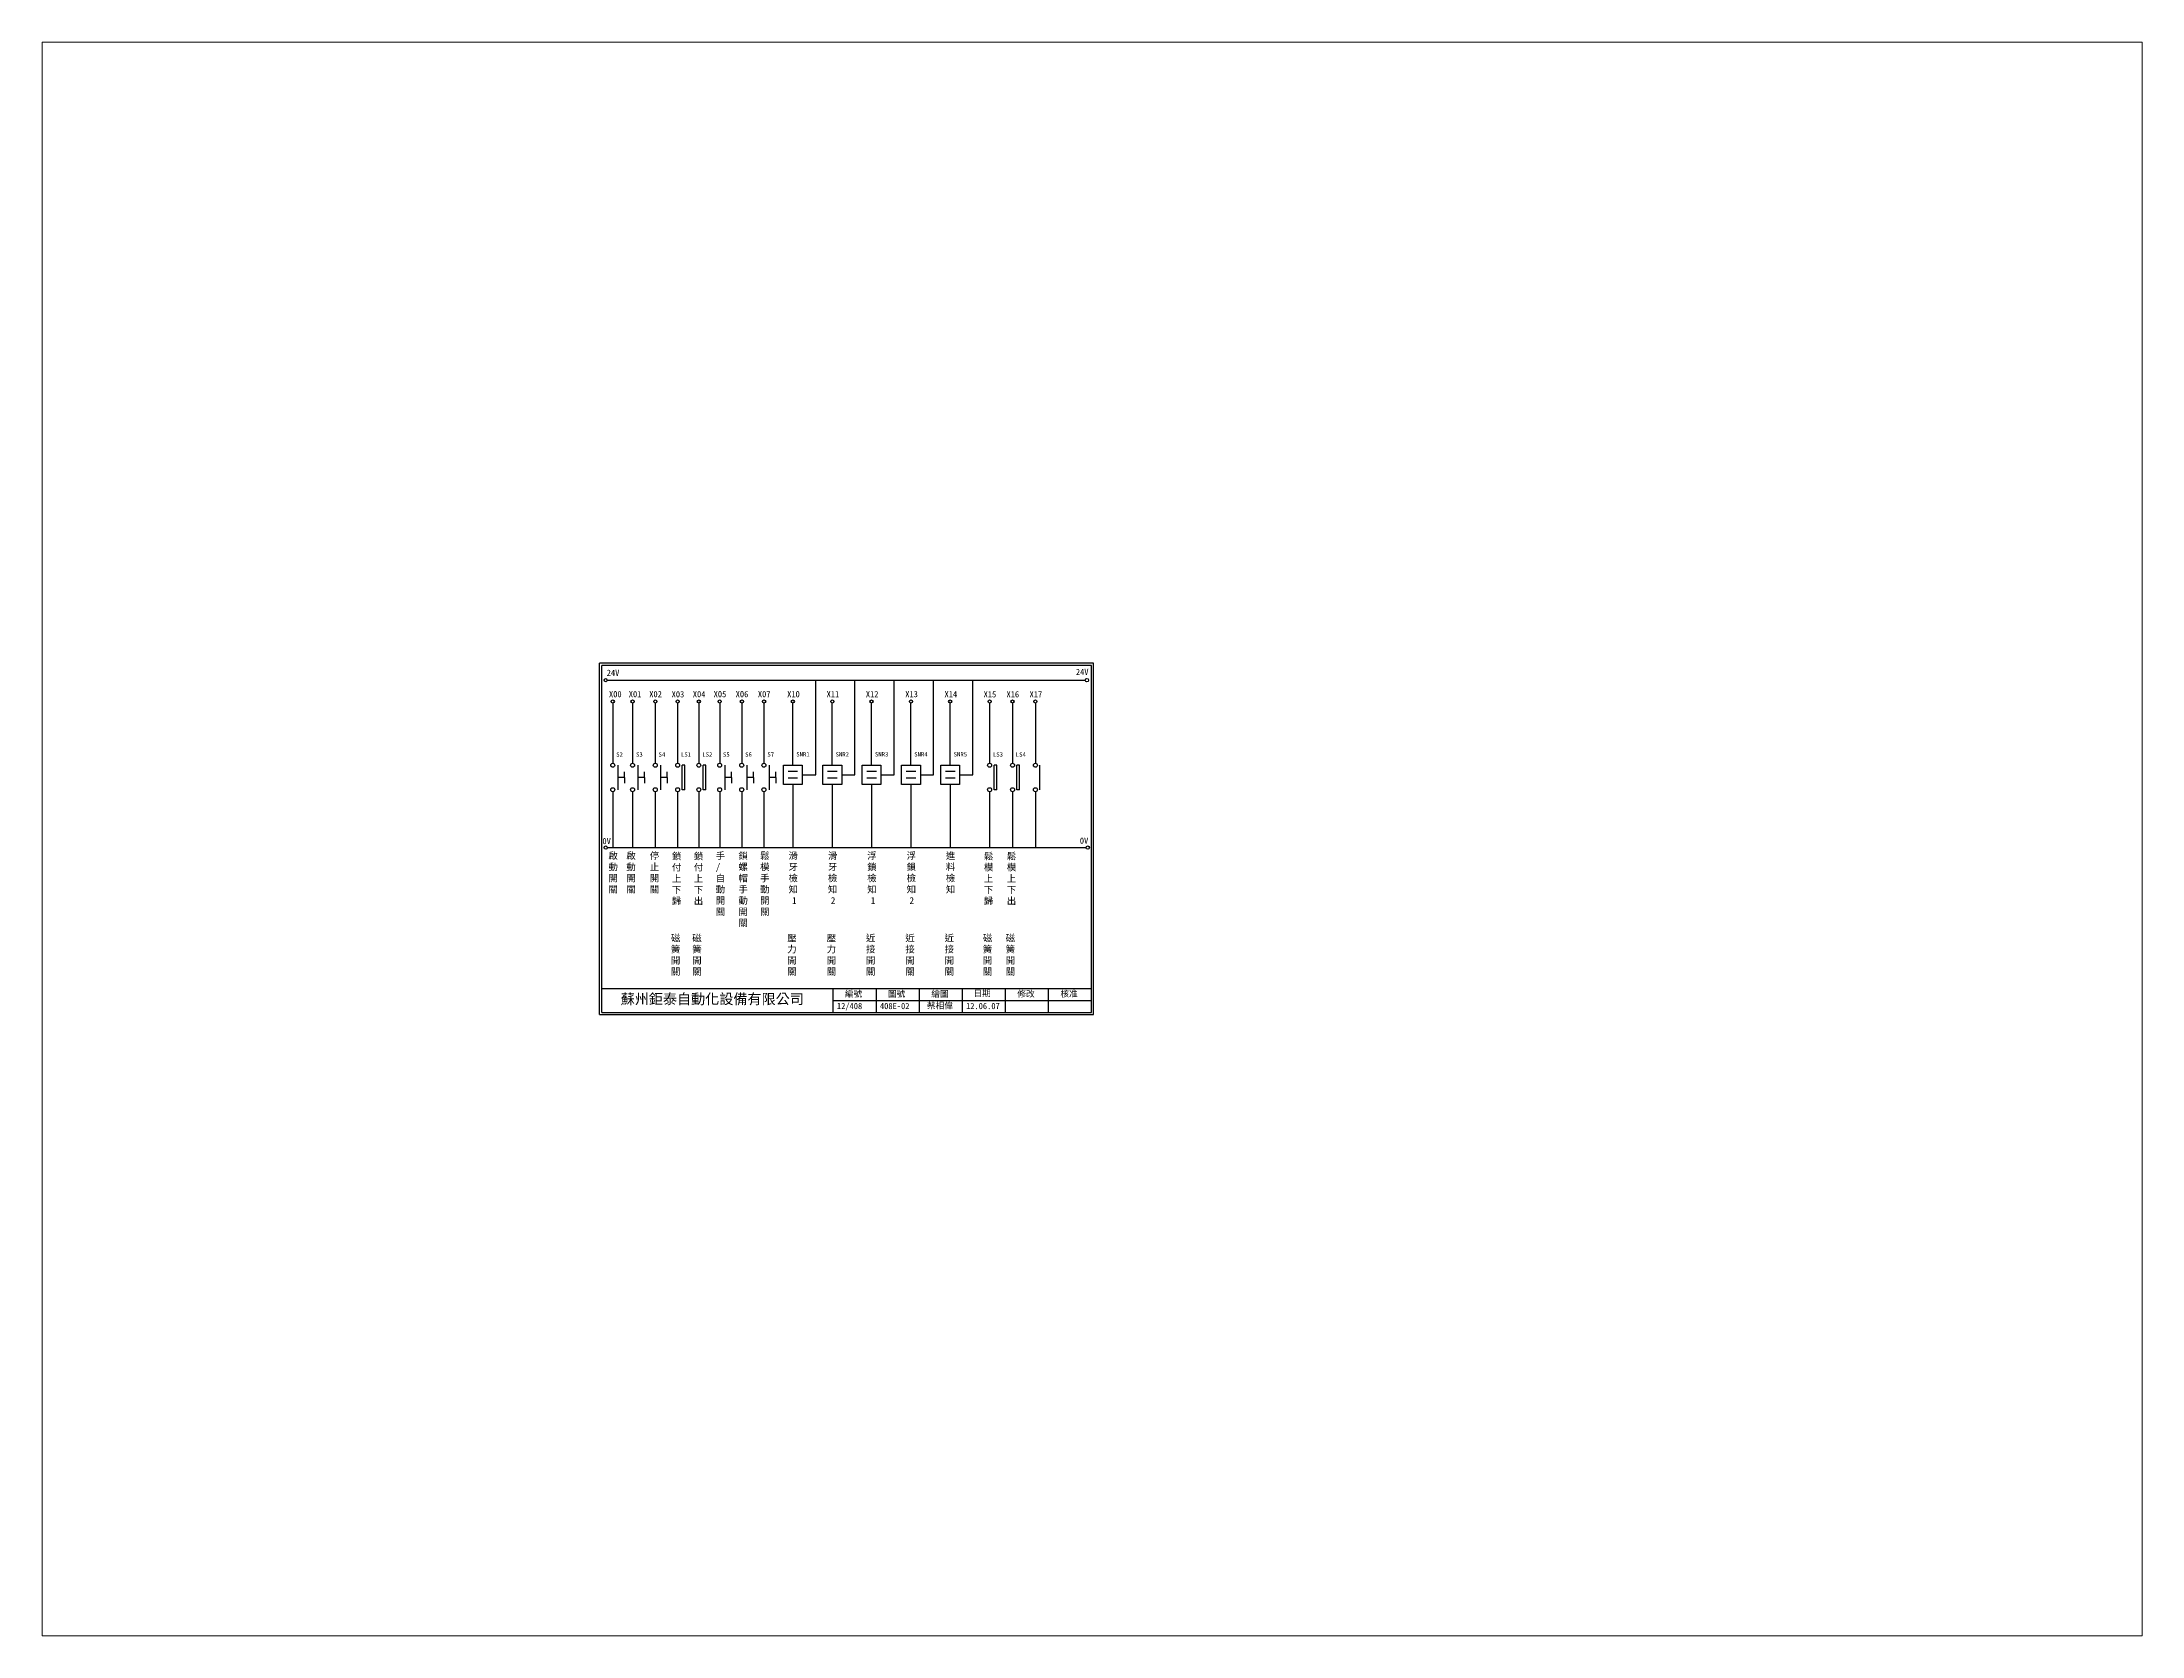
# Paper-space layout '配置1' of a CAD drawing. Extents: x 26 to 231, y 20 to 176.
# The model-space entities are those that its viewports show. They can reach past a viewport. Long polylines and large blocks are cut down to what shows.
import ezdxf

# ---------------------------------------------------------------- set-up
doc = ezdxf.new("R2010")
doc.units = 0
doc.layers.get('0').update_dxf_attribs({"linetype": 'CONTINUOUS'})
doc.layers.add('圖框層', color=7, linetype='CONTINUOUS')
doc.layers.add('標尺寸層', color=3, linetype='CONTINUOUS')
doc.styles.add('CNS', font='romanc.shx', dxfattribs={"bigfont": 'chineset.shx'})
doc.styles.add('STSL', font='KAIU.TTF')

msp = doc.modelspace()

# ---------------------------------------------------------------- linework, layer by layer
for p, q in [((450.9, 142.3), (450.9, 197.2)), ((473.7, 142.3), (473.7, 197.2)), ((496.5, 142.3), (496.5, 197.2)), ((519.4, 142.3), (519.4, 197.2)), ((542.2, 142.3), (542.2, 197.2)), ((437.6, 147.9), (437.6, 183.9)), ((460.5, 147.9), (460.5, 183.9)), ((483.3, 147.9), (483.3, 183.9)), ((506.2, 147.9), (506.2, 183.9)), ((529, 147.9), (529, 183.9)), ((374.8, 147.8), (373.3, 147.8)), ((387.1, 147.8), (385.6, 147.8)), ((556, 147.8), (554.5, 147.8)), ((569.3, 147.8), (567.8, 147.8)), ((339.9, 140.7), (339.9, 144)), ((339.9, 140.7), (339.9, 137.4)), ((351.4, 140.7), (351.4, 144)), ((351.4, 140.7), (351.4, 137.4)), ((364.6, 140.7), (364.6, 144)), ((364.6, 140.7), (364.6, 137.4)), ((401.9, 140.7), (401.9, 144)), ((401.9, 140.7), (401.9, 137.4)), ((414.8, 140.7), (414.8, 144)), ((414.8, 140.7), (414.8, 137.4)), ((427.7, 140.7), (427.7, 144)), ((427.7, 140.7), (427.7, 137.4)), ((437.6, 136.7), (437.6, 100)), ((443.1, 142.3), (450.9, 142.3)), ((460.5, 136.7), (460.5, 100)), ((466, 142.3), (473.7, 142.3)), ((483.3, 136.7), (483.3, 100)), ((488.8, 142.3), (496.5, 142.3)), ((506.2, 136.7), (506.2, 100)), ((511.7, 142.3), (519.4, 142.3)), ((529, 136.7), (529, 100)), ((534.5, 142.3), (542.2, 142.3)), ((374.8, 133.6), (373.3, 133.6)), ((387.1, 133.6), (385.6, 133.6)), ((556, 133.6), (554.5, 133.6)), ((569.3, 133.6), (567.8, 133.6))]:
    msp.add_line(p, q)
for points in [[(432.1, 147.9), (443.1, 147.9), (443.1, 136.7), (432.1, 136.7)], [(455, 147.9), (466, 147.9), (466, 136.7), (455, 136.7)], [(477.8, 147.9), (488.8, 147.9), (488.8, 136.7), (477.8, 136.7)], [(500.7, 147.9), (511.7, 147.9), (511.7, 136.7), (500.7, 136.7)], [(523.5, 147.9), (534.5, 147.9), (534.5, 136.7), (523.5, 136.7)]]:
    msp.add_lwpolyline(points, close=True)
for centre in [(608.4, 197.2), (608.9, 100)]:
    msp.add_circle(centre, 1)
at = {"layer": '圖框層', "color": 7}
for p, q in [((612.3, 207), (325.3, 207)), ((325.3, 3), (325.3, 207)), ((611.1, 205.7), (326.6, 205.7)), ((326.6, 4.2), (326.6, 205.7)), ((611.1, 4.2), (611.1, 205.7)), ((612.3, 3), (612.3, 207)), ((326.6, 18.2), (611.1, 18.2)), ((461.1, 4.2), (461.1, 18.2)), ((486.1, 4.2), (486.1, 18.2)), ((511.1, 4.2), (511.1, 18.2)), ((536.1, 4.2), (536.1, 18.2)), ((561.1, 4.2), (561.1, 18.2)), ((586.1, 4.2), (586.1, 18.2)), ((325.3, 3), (612.3, 3)), ((326.6, 4.2), (611.1, 4.2)), ((461.1, 11.2), (611.1, 11.2))]:
    msp.add_line(p, q, dxfattribs=at)
at = {"layer": '標尺寸層', "color": 7}
for p, q in [((329.8, 197.2), (607.4, 197.2)), ((333, 183.9), (333, 149)), ((344.5, 183.9), (344.5, 149)), ((357.7, 183.9), (357.7, 149)), ((370.7, 183.9), (370.7, 149)), ((383, 183.9), (383, 149)), ((395.1, 183.9), (395.1, 149)), ((407.9, 183.9), (407.9, 149)), ((420.8, 183.9), (420.8, 149)), ((551.9, 183.9), (551.9, 149)), ((565.2, 183.9), (565.2, 149)), ((578.5, 183.9), (578.5, 149)), ((336, 147.8), (336, 133.6)), ((347.5, 147.8), (347.5, 133.6)), ((360.7, 147.8), (360.7, 133.6)), ((373.3, 133.6), (373.3, 147.8)), ((374.8, 133.6), (374.8, 147.8)), ((385.6, 133.6), (385.6, 147.8)), ((387.1, 133.6), (387.1, 147.8)), ((398.1, 147.8), (398.1, 133.6)), ((410.9, 147.8), (410.9, 133.6)), ((423.8, 147.8), (423.8, 133.6)), ((554.5, 133.6), (554.5, 147.8)), ((556, 133.6), (556, 147.8)), ((567.8, 133.6), (567.8, 147.8)), ((569.3, 133.6), (569.3, 147.8)), ((581.1, 133.6), (581.1, 147.8)), ((339.9, 140.7), (336, 140.7)), ((351.4, 140.7), (347.5, 140.7)), ((364.6, 140.7), (360.7, 140.7)), ((401.9, 140.7), (398.1, 140.7)), ((414.8, 140.7), (410.9, 140.7)), ((427.7, 140.7), (423.8, 140.7)), ((434.9, 144.3), (440.4, 144.3)), ((434.9, 140.4), (440.4, 140.4)), ((457.7, 144.3), (463.3, 144.3)), ((457.7, 140.4), (463.3, 140.4)), ((480.6, 144.3), (486.1, 144.3)), ((480.6, 140.4), (486.1, 140.4)), ((503.4, 144.3), (509, 144.3)), ((503.4, 140.4), (509, 140.4)), ((526.3, 144.3), (531.8, 144.3)), ((526.3, 140.4), (531.8, 140.4)), ((333, 132.5), (333, 100)), ((344.5, 132.5), (344.5, 100)), ((357.7, 132.5), (357.7, 100)), ((370.7, 132.5), (370.7, 100)), ((383, 132.5), (383, 100)), ((395.1, 132.5), (395.1, 100)), ((407.9, 132.5), (407.9, 100)), ((420.8, 132.5), (420.8, 100)), ((551.9, 132.5), (551.9, 100)), ((565.2, 132.5), (565.2, 100)), ((578.5, 132.5), (578.5, 100)), ((330.1, 100), (607.9, 100))]:
    msp.add_line(p, q, dxfattribs=at)
for centre, radius in [((328.9, 197.2), 0.92), ((333, 184.8), 0.92), ((344.5, 184.8), 0.92), ((357.7, 184.8), 0.92), ((357.7, 184.8), 0.92), ((370.7, 184.8), 0.92), ((383, 184.8), 0.92), ((395.1, 184.8), 0.92), ((408, 184.8), 0.92), ((420.9, 184.8), 0.92), ((437.6, 184.8), 0.92), ((460.5, 184.8), 0.92), ((483.3, 184.8), 0.92), ((506.2, 184.8), 0.92), ((529, 184.8), 0.92), ((551.9, 184.8), 0.92), ((565.2, 184.8), 0.92), ((578.5, 184.8), 0.92), ((333, 147.8), 1.15), ((344.5, 147.8), 1.15), ((357.7, 147.8), 1.15), ((370.7, 147.8), 1.15), ((383, 147.8), 1.15), ((395.1, 147.8), 1.15), ((407.9, 147.8), 1.15), ((420.8, 147.8), 1.15), ((551.9, 147.8), 1.15), ((565.2, 147.8), 1.15), ((578.5, 147.8), 1.15), ((333, 133.6), 1.15), ((344.5, 133.6), 1.15), ((357.7, 133.6), 1.15), ((370.7, 133.6), 1.15), ((383, 133.6), 1.15), ((395.1, 133.6), 1.15), ((407.9, 133.6), 1.15), ((420.8, 133.6), 1.15), ((551.9, 133.6), 1.15), ((565.2, 133.6), 1.15), ((578.5, 133.6), 1.15), ((328.9, 100), 0.92)]:
    msp.add_circle(centre, radius, dxfattribs=at)

# ---------------------------------------------------------------- texts
at = {"layer": '圖框層', "color": 4, "style": 'STSL'}
for s, height, p in [('24V', 3.6, (329.5, 199.7)), ('24V', 3.6, (602, 200.2)), ('X00', 3.6, (330.8, 187.3)), ('X01', 3.6, (342.3, 187.3)), ('X02', 3.6, (354.2, 187.3)), ('X03', 3.6, (367.2, 187.2)), ('X04', 3.6, (379.5, 187.3)), ('X05', 3.6, (391.6, 187.3)), ('X06', 3.6, (404.4, 187.3)), ('X07', 3.6, (417.3, 187.3)), ('X10', 3.6, (434.3, 187.3)), ('X11', 3.6, (457.2, 187.3)), ('X12', 3.6, (480, 187.3)), ('X13', 3.6, (502.9, 187.3)), ('X14', 3.6, (525.7, 187.3)), ('X15', 3.6, (548.4, 187.2)), ('X16', 3.6, (561.7, 187.2)), ('X17', 3.6, (575.1, 187.2)), ('S2', 2.5, (335, 152.8)), ('S3', 2.5, (346.5, 152.8)), ('S4', 2.5, (359.6, 152.8)), ('LS1', 2.5, (372.6, 152.8)), ('LS2', 2.5, (385, 152.8)), ('S5', 2.5, (397, 152.8)), ('S6', 2.5, (409.9, 152.8)), ('S7', 2.5, (422.8, 152.8)), ('SNR1', 2.5, (439.6, 152.9)), ('SNR2', 2.5, (462.4, 152.9)), ('SNR3', 2.5, (485.3, 152.9)), ('SNR4', 2.5, (508.1, 152.9)), ('SNR5', 2.5, (531, 152.9)), ('LS3', 2.5, (553.8, 152.8)), ('LS4', 2.5, (567.1, 152.8)), ('0V', 3.6, (327, 102)), ('0V', 3.6, (604.3, 102.2)), ('蘇州鉅泰自動化設備有限公司', 6, (337.6, 9.1)), ('編號', 3.6, (467.8, 13.3)), ('圖號', 3.6, (492.8, 13.3)), ('繪圖', 3.6, (518, 13.3)), ('日期', 3.6, (542.5, 13.6)), ('修改', 3.6, (568, 13.3)), ('核准', 3.6, (593, 13.3)), ('12/408', 3.6, (463.2, 6.2)), ('408E-02', 3.6, (488.2, 6.2)), ('蔡相偉', 3.6, (515.5, 6.5)), ('12.06.07', 3.6, (538.2, 6.2))]:
    msp.add_text(s, height=height, dxfattribs=at).set_placement(p)
at = {"layer": '標尺寸層', "color": 7, "char_height": 3.9, "width": 4.961, "style": 'CNS'}
for s, insert, attachment_point in [('{\\fDFKai-SB|b0|i0|c136|p65;啟動開關}', (330.5, 97.2), 1), ('{\\fDFKai-SB|b0|i0|c136|p65;啟動開關}', (340.9, 97.2), 1), ('{\\fDFKai-SB|b0|i0|c136|p65;停止開關}', (354.5, 97.2), 1), ('{\\fDFKai-SB|b0|i0|c136|p65;手\\P/自動開關}', (392.8, 97.2), 1), ('{\\fDFKai-SB|b0|i0|c136|p65;鎖螺帽手動開關}', (406, 97.2), 1), ('{\\fDFKai-SB|b0|i0|c136|p65;鬆模手動開關}', (418.6, 97.2), 1), ('{\\fDFKai-SB|b0|i0|c136|p65; 滑\\P{\\W0.138603; }牙\\P檢\\P 知\\P{\\W0.637627; }1}', (435.1, 97.2), 1), ('{\\fDFKai-SB|b0|i0|c136|p65; 滑\\P{\\W0.138603; }牙\\P檢\\P 知\\P{\\W0.519463; }2}', (458, 97.2), 1), ('{\\fDFKai-SB|b0|i0|c136|p65; 浮\\P 鎖\\P檢\\P 知\\P{\\W0.637627; }1}', (480.8, 97.2), 1), ('{\\fDFKai-SB|b0|i0|c136|p65; 浮\\P 鎖\\P檢\\P 知\\P{\\W0.519463; }2}', (503.7, 97.2), 1), ('{\\fDFKai-SB|b0|i0|c136|p65; 進\\P 料\\P檢\\P 知}', (526.5, 97.2), 1), ('{\\fDFKai-SB|b0|i0|c136|p65;鎖付上下歸}', (370.1, 81.8), 5), ('{\\fDFKai-SB|b0|i0|c136|p65;鎖付上下出}', (382.8, 81.8), 5), ('{\\fDFKai-SB|b0|i0|c136|p65;鬆模上下歸}', (551.3, 81.8), 5), ('{\\fDFKai-SB|b0|i0|c136|p65;鬆模上下出}', (564.6, 81.8), 5), ('{\\fDFKai-SB|b0|i0|c136|p65;磁簧開關}', (369.5, 37.5), 5), ('{\\fDFKai-SB|b0|i0|c136|p65;磁簧開關}', (381.9, 37.5), 5), ('{\\fDFKai-SB|b0|i0|c136|p65;壓力開關}', (437.1, 37.5), 5), ('{\\fDFKai-SB|b0|i0|c136|p65;壓力開關}', (460, 37.5), 5), ('{\\fDFKai-SB|b0|i0|c136|p65;近接開關}', (482.8, 37.5), 5), ('{\\fDFKai-SB|b0|i0|c136|p65;近接開關}', (505.7, 37.5), 5), ('{\\fDFKai-SB|b0|i0|c136|p65;近接開關}', (528.5, 37.5), 5), ('{\\fDFKai-SB|b0|i0|c136|p65;磁簧開關}', (550.7, 37.5), 5), ('{\\fDFKai-SB|b0|i0|c136|p65;磁簧開關}', (564, 37.5), 5)]:
    msp.add_mtext(s, dxfattribs=dict(at, insert=insert, attachment_point=attachment_point))

psp = doc.layouts.new('配置1')

# ---------------------------------------------------------------- viewports
at = {"layer": '標尺寸層'}
psp.add_viewport(center=(128.5, 97.5), size=(205.6, 156), view_center_point=(611.37, 104.98), view_height=925.5311, dxfattribs=at)

doc.saveas('drawing.dxf')
